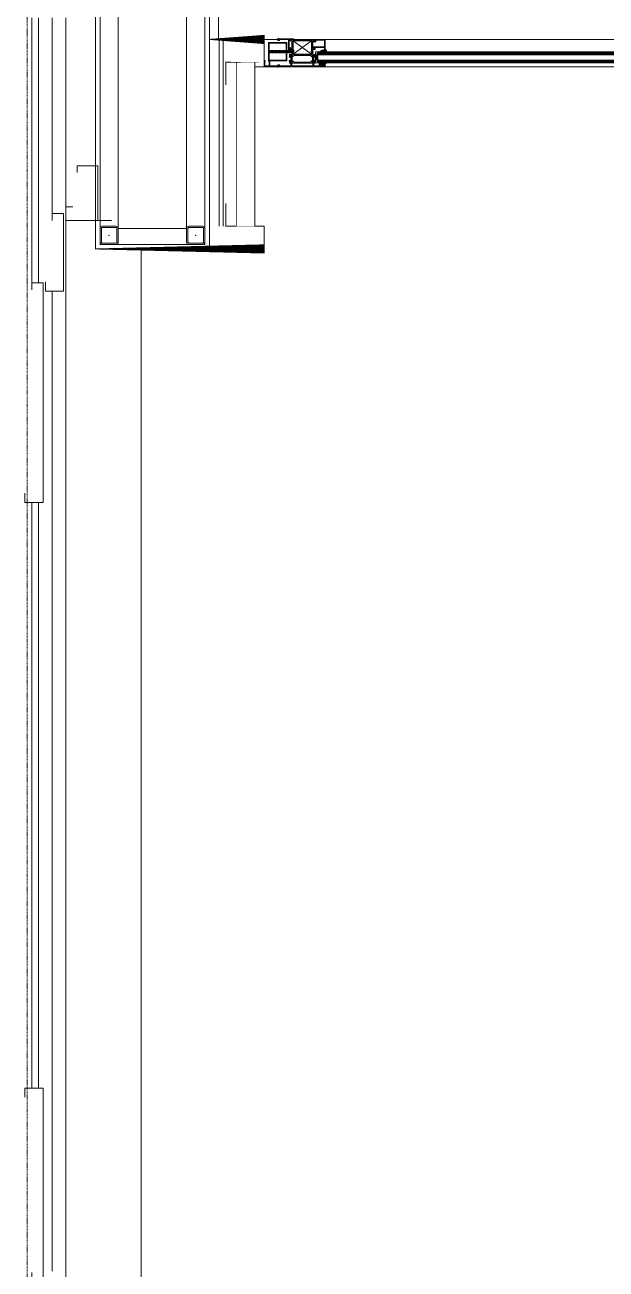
# Model space of a CAD drawing. Extents: x -1439 to 23780, y -1362 to 4476.
# Drawn here: x 19757 to 19884.6, y 2101 to 2374.2 of the extents above; entities that cross this region are included whole.
import ezdxf
from ezdxf.xclip import XClip

# ---------------------------------------------------------------- set-up
doc = ezdxf.new("R2010")
doc.units = 0
doc.header["$MEASUREMENT"] = 0
doc.header["$XCLIPFRAME"] = 0
doc.linetypes.add('Audi$0$DASHDOT2', pattern=[0.5, 0.25, -0.125, 0, -0.125])
doc.linetypes.add('Audi$0$HIDDEN', pattern=[0.375, 0.25, -0.125])
doc.layers.get('0').update_dxf_attribs({"color": 9, "lineweight": 9})
for name, color, linetype, lineweight in [('Audi$0$05V', 8, 'Continuous', 9), ('Audi$0$06C', 8, 'Continuous', 9), ('Audi$0$06D', 8, 'Continuous', 9), ('Audi$0$09', 8, 'Continuous', 9), ('Audi$0$10', 8, 'Continuous', 9), ('Audi$0$11', 8, 'Continuous', 9), ('Audi$0$14', 8, 'Continuous', 9), ('Audi$0$15', 8, 'Continuous', 9), ('Audi$0$24', 8, 'Audi$0$DASHDOT2', 9), ('Audi$0$33', 8, 'Audi$0$BATTING', 9), ('Audi$0$35', 8, 'Continuous', 9)]:
    doc.layers.add(name, color=color, linetype=linetype, lineweight=lineweight)
doc.linetypes.add('Audi$0$BATTING', pattern='A,0.0001,-0.1,[134,ltypeshp.shx,S=0.1,R=0,X=-0.1,Y=0],-0.2,[134,ltypeshp.shx,S=0.1,R=180,X=0.1,Y=0],-0.1', length=0.4001000000000002)
pattern_1 = [(45, (20117.56650199287, 3204.572020816018), (-0.0176776695296637, 0.0530330085889911), [0, -0.05])]

# ---------------------------------------------------------------- blocks, each defined once
blk = doc.blocks.new('Audi$0$p-arac asansoru')
for p, q in [((250.4999999636793, -163.9999999556448), (121.89999996411, -163.9999999556448)), ((250.4999999636793, -165.4999999556448), (121.89999996411, -165.4999999556448)), ((356.8999999637895, -163.9999999556448), (298.6999999642439, -163.9999999556448)), ((356.8999999637895, -165.4999999556448), (298.6999999642439, -165.4999999556448)), ((296.8999999641974, -168.4999999556157), (81.69999996433124, -168.4999999556157)), ((356.8999999637895, -168.4999999556157), (313.8999999640228, -168.4999999556157)), ((356.8999999637895, -171.4999999556157), (15.39999996402298, -171.4999999555866)), ((312.3999999640227, -178.4999999555575), (312.3999999640227, -181.4999999555575))]:
    blk.add_line(p, q)
for points in [[(119.89999996411, -162.4999999556448), (121.89999996411, -162.4999999556448), (121.89999996411, -166.4999999556448), (79.8999999643429, -166.4999999556448), (79.8999999643429, -163.9999999556448), (81.39999996428469, -163.9999999556448)], [(252.4999999636794, -162.4999999556448), (250.4999999636793, -162.4999999556448), (250.4999999636793, -166.4999999556448), (298.6999999642439, -166.4999999556448), (298.6999999642439, -163.9999999556448), (297.1999999642439, -163.9999999556448)], [(298.8999999642556, -166.9999999556157), (296.8999999641974, -166.9999999556157), (296.8999999641974, -170.9999999556157), (313.8999999640228, -170.9999999556157), (313.8999999640228, -168.4999999556157), (312.3999999640227, -168.4999999556157)], [(315.3999999640228, -172.9999999555866), (315.3999999640228, -171.4999999556157), (312.3999999640227, -171.4999999556157), (312.3999999640227, -178.4999999555575), (324.3999999639645, -178.4999999555575), (324.3999999639645, -173.9999999555866), (322.8999999639646, -173.9999999555866)]]:
    blk.add_lwpolyline(points)
blk = doc.blocks.new('Audi$0$P-AKS_AUDI')
at = {"layer": 'Audi$0$24'}
blk.add_lwpolyline([(-2800, -2589.999999999998), (-2800, 1250.000000000003)], dxfattribs=at)
blk = doc.blocks.new('Audi$0$Prf-40x40')
for points in [[(1.5, -1.999999999998179), (-1.5, -2.000000000001818, -0.4142135623730951), (-2, -1.500000000001818), (-2, 1.499999999998179, -0.4142135623730951), (-1.5, 1.999999999998179), (1.5, 2.000000000001818, -0.4142135623730951), (2, 1.500000000001818), (2, -1.499999999998179, -0.4142135623730951)], [(1.5, -1.699999999998908), (-1.5, -1.700000000002544, -0.4142135623738941), (-1.699999999997089, -1.500000000001818), (-1.699999999997089, 1.499999999998179, -0.4142135623738941), (-1.5, 1.699999999998908), (1.5, 1.700000000002544, -0.4142135623738941), (1.699999999997089, 1.500000000001818), (1.699999999997089, -1.499999999998179, -0.4142135623738941)]]:
    blk.add_lwpolyline(points, format="xyb", close=True)
at = {"color": 252}
blk.add_point((0, 0), dxfattribs=at)
blk = doc.blocks.new('Audi$0$p-civi')
at = {"linetype": 'Audi$0$HIDDEN'}
for p, q in [((0.0599999999976717, 0.5999999999912689), (7.276000000000001e-12, 0.5200000000040746)), ((13.11437952408596, 0.5200000000040746), (7.276000000000001e-12, 0.5200000000040746)), ((7.276000000000001e-12, 0.5200000000040746), (7.276000000000001e-12, -0.5200000000040746)), ((0.0599999999976717, 0.5999999999912689), (12.97437952407199, 0.5999999999912689)), ((0.0599999999976717, 0.5999999999912689), (0.0599999999976717, -0.5999999999912689)), ((12.97437952407199, 0.5999999999912689), (13.11437952408596, 0.5200000000040746)), ((13.11437952408596, -0.5200000000040746), (7.276000000000001e-12, -0.5200000000040746)), ((0.0599999999976717, -0.5999999999912689), (7.276000000000001e-12, -0.5200000000040746)), ((12.97437952407199, -0.5999999999912689), (0.0599999999976717, -0.5999999999912689)), ((12.97437952407199, -0.5999999999912689), (13.11437952408596, -0.5200000000040746))]:
    blk.add_line(p, q, dxfattribs=at)
for p, q in [((0.0599999999976717, -0.3762692987656919), (0.1904913235484855, 0.5999999999912689)), ((0.2318741052877158, -0.5999999999912689), (0.3922700006514788, 0.5999999999912689)), ((0.4336527824125369, -0.5999999999912689), (0.5940486777180923, 0.5999999999912689)), ((0.6354314595300821, -0.5999999999912689), (0.7958273548429134, 0.5999999999912689)), ((0.8372101366476272, -0.5999999999912689), (0.9976060319459064, 0.5999999999912689)), ((1.038988813772447, -0.5999999999912689), (1.199384709070727, 0.5999999999912689)), ((1.240767490824508, -0.5999999999912689), (1.401163386188271, 0.5999999999912689)), ((1.442546167942053, -0.5999999999912689), (1.602942063240334, 0.5999999999912689)), ((1.644324845066876, -0.5999999999912689), (1.804720740365155, 0.5999999999912689)), ((1.846103522169869, -0.5999999999912689), (2.0064994174827, 0.5999999999912689)), ((2.04788219929469, -0.5999999999912689), (2.208278094600244, 0.5999999999912689)), ((2.249660876361304, -0.5999999999912689), (2.410056771725066, 0.5999999999912689)), ((2.451439553464295, -0.5999999999912689), (2.611835448777128, 0.5999999999912689)), ((2.653218230589118, -0.5999999999912689), (2.813614125894674, 0.5999999999912689)), ((2.882686437282245, -0.5999999999912689), (3.043082332646008, 0.5999999999912689)), ((3.084465114407067, -0.5999999999912689), (3.244861009712622, 0.5999999999912689)), ((3.28624379152461, -0.5999999999912689), (3.446639686837443, 0.5999999999912689)), ((3.488022468642156, -0.5999999999912689), (3.648418363940436, 0.5999999999912689)), ((3.689801145701493, -0.5999999999912689), (3.850197041065257, 0.5999999999912689)), ((3.891579822819037, -0.5999999999912689), (4.05197571813187, 0.5999999999912689)), ((4.093358499936583, -0.5999999999912689), (4.253754395234863, 0.5999999999912689)), ((4.295137177061404, -0.5999999999912689), (4.455533072359684, 0.5999999999912689)), ((4.496915854113465, -0.5999999999912689), (4.65731174947723, 0.5999999999912689)), ((4.698694531231012, -0.5999999999912689), (4.859090426594776, 0.5999999999912689)), ((4.928162737982347, -0.5999999999912689), (5.088558633295176, 0.5999999999912689)), ((5.129941415048961, -0.5999999999912689), (5.290337310412723, 0.5999999999912689)), ((5.304030562583648, -0.5999999999912689), (5.464426457889202, 0.5999999999912689)), ((5.505809239650262, -0.5999999999912689), (5.666205135014023, 0.5999999999912689)), ((5.707587916753253, -0.5999999999912689), (5.867983812117018, 0.5999999999912689)), ((5.909366593878075, -0.5999999999912689), (6.069762489183631, 0.5999999999912689)), ((6.111145270995622, -0.5999999999912689), (6.271541166308451, 0.5999999999912689)), ((6.312923948113166, -0.5999999999912689), (6.473319843411446, 0.5999999999912689)), ((6.514702625172503, -0.5999999999912689), (6.675098520536267, 0.5999999999912689)), ((6.716481302290047, -0.5999999999912689), (6.876877197653811, 0.5999999999912689)), ((6.918259979407594, -0.5999999999912689), (7.078655874705873, 0.5999999999912689)), ((7.120038656532415, -0.5999999999912689), (7.280434551830691, 0.5999999999912689)), ((7.321817333635408, -0.5999999999912689), (7.482213228948238, 0.5999999999912689)), ((7.52359601070202, -0.5999999999912689), (7.683991906065785, 0.5999999999912689)), ((7.760873980478207, -0.5999999999912689), (7.921269875841972, 0.5999999999912689)), ((7.962652657595752, -0.5999999999912689), (8.123048552908585, 0.5999999999912689)), ((8.1644313347133, -0.5999999999912689), (8.324827230011577, 0.5999999999912689)), ((8.385479247379406, -0.5999999999912689), (8.54587514274317, 0.5999999999912689)), ((8.587257924496953, -0.5999999999912689), (8.747653819795232, 0.5999999999912689)), ((8.789036601621774, -0.5999999999912689), (8.949432496920053, 0.5999999999912689)), ((8.990815278724769, -0.5999999999912689), (9.151211174037597, 0.5999999999912689)), ((9.19259395579138, -0.5999999999912689), (9.352989851155144, 0.5999999999912689)), ((9.394372632916198, -0.5999999999912689), (9.554768528279963, 0.5999999999912689)), ((9.590076202417542, -0.5999999999912689), (9.750472097781312, 0.5999999999912689)), ((9.791854879542367, -0.5999999999912689), (9.952250774840648, 0.5999999999912689)), ((9.993633556645364, -0.5999999999912689), (10.15402945195819, 0.5999999999912689)), ((10.19541223377018, -0.5999999999912689), (10.35580812907574, 0.5999999999912689)), ((10.39719091083679, -0.5999999999912689), (10.55758680620056, 0.5999999999912689)), ((10.59896958793979, -0.5999999999912689), (10.75936548330355, 0.5999999999912689)), ((10.80074826506461, -0.5999999999912689), (10.96114416037017, 0.5999999999912689)), ((11.00252694218216, -0.5999999999912689), (11.16292283749499, 0.5999999999912689)), ((11.2043056192997, -0.5999999999912689), (11.36470151459798, 0.5999999999912689)), ((11.40153288900183, -0.5999999999912689), (11.56192878436559, 0.5999999999912689)), ((11.63100109576771, -0.5999999999912689), (11.79139699106599, 0.5999999999912689)), ((11.83277977281977, -0.5999999999912689), (11.99317566818354, 0.5999999999912689)), ((12.00686892034719, -0.5999999999912689), (12.16726481566002, 0.5999999999912689)), ((12.20864759747201, -0.5999999999912689), (12.36904349277756, 0.5999999999912689)), ((12.41042627453862, -0.5999999999912689), (12.57082216990238, 0.5999999999912689)), ((12.61220495164161, -0.5999999999912689), (12.77260084700538, 0.5999999999912689)), ((12.81398362876643, -0.5999999999912689), (12.97437952407199, 0.5999999999912689)), ((12.97437952407199, 0.5999999999912689), (13.11437952408596, 0.5200000000040746)), ((13.11437952408596, 0.5200000000040746), (12.97437952407199, 0.5999999999912689)), ((13.11437952408596, 0.5200000000040746), (13.21260170418099, 0.5200000000040746)), ((13.62497712602635, 0.8925241366232513), (13.21260170418099, 0.5200000000040746)), ((13.21260170418099, -0.5200000000040746), (13.21260170418099, 0.5200000000040746)), ((13.62497712602635, 0.8841003991983598), (13.62497712602635, 0.883379530147067)), ((13.62497712602635, 0.8839346127788303), (13.62497712602635, -0.8925241366232513)), ((13.69878852496185, 0.6427592937106965), (13.69878852496185, -0.7853223474376138)), ((13.11437952408596, -0.5200000000040746), (13.21260170418099, -0.5200000000040746)), ((13.62497712602635, -0.8925241366232513), (13.21260170418099, -0.5200000000040746)), ((13.62497712602635, -0.8925241366232513), (13.68415559206187, -0.8925241366232513))]:
    blk.add_line(p, q)
blk = doc.blocks.new('*X414')
for p, q in [((0.9704593938271856, 6.273760252726292), (1.296699141100892, 6.599999999999998)), ((3.799999999999998, 3.271067811865473), (1.189177500801501, 5.881890311063973)), ((1.60368934712857, 5.139223253061309), (2.318622612473233, 5.854156518405973)), ((2.236919300429955, 4.004686253396327), (3.257748806236618, 5.025515759202988)), ((2.870149253731343, 2.870149253731343), (4.900000000000003, 4.900000000000002)), ((3.667766952966371, 1.900000000000002), (3.799999999999998, 2.03223304703363)), ((5.338834764831841, 3.5), (3.938834764831842, 4.900000000000002)), ((4.818446353109123, 5.788155364689088), (4.053300858899103, 6.553300858899106)), ((4.174174785275225, 5.941941738241592), (4.80107419396837, 6.568841146934737)), ((5.267766952966367, 3.5), (6.667766952966371, 4.900000000000002)), ((5.700000000000001, 5.700000000000001), (6.493617021276597, 6.493617021276597)), ((8.430742464672464, 2.175859253125746), (5.70660171779821, 4.900000000000002)), ((6.782631856405088, 5.59173681435949), (5.852246283358281, 6.522122387406298)), ((7.829471173262028, 1.009363591569814), (6.538834764831841, 2.299999999999998)), ((6.666553366565374, 1.363252507666266), (10.40165042944955, 5.098349570550447)), ((6.800000000000002, 3.264466094067261), (8.435533905932742, 4.900000000000002)), ((7.163737822087161, 0.0926700102216885), (7.783407213987425, 0.7123394021219492)), ((7.307060866333063, 5.539293913366696), (8.186159848584822, 6.418392895618452)), ((9.50173963474357, 2.872629036021011), (7.474368670764577, 4.900000000000002)), ((8.826406871192846, 5.315728752538102), (7.702234955067272, 6.439900668663678)), ((8.841320343559644, 5.305786437626903), (9.581320343559645, 6.045786437626905)), ((11.3847180430371, 2.757417580693849), (9.057864376269057, 5.084271247461898)), ((10.06179852891255, 2.990730717047076), (11.97106781186548, 4.900000000000002)), ((14.09087956869616, 1.819023008001159), (11.00990257669731, 4.900000000000002)), ((11.79857182727118, 5.87909770239251), (11.11844635310912, 6.559223176554563)), ((11.28264068711929, 5.979339828220179), (11.88655560035389, 6.583254741454781)), ((11.52446011692472, 2.685625352092878), (13.73883476483184, 4.900000000000002)), ((12.43467512908769, 1.828073411289474), (13.8, 3.193398282201787)), ((13.5551926132518, 0.5869430104791454), (12.58327964965935, 1.5588559740716)), ((14.17766952966369, 3.5), (12.77766952966368, 4.900000000000002)), ((12.82775564268674, 0.4533869719221594), (14.01202409941186, 1.637655428647278)), ((12.84048992502114, 5.769422113155669), (13.61223286396392, 6.541165052098441)), ((13.77431136293947, 5.671125119690582), (12.88657239469581, 6.558864087934247)), ((14.10660171779821, 3.5), (16.50282401093571, 5.896222293137495)), ((14.43989812056214, 5.601063355730297), (15.33834458240563, 6.499509817573784)), ((15.84350673460032, 3.601929748029732), (14.54543648263005, 4.900000000000002)), ((16.71394954972964, 4.499253885866788), (14.69853352148633, 6.514669914110089)), ((16.11526395678292, 3.740895286018341), (16.55910471398167, 4.184736043217091))]:
    blk.add_line(p, q)
blk = doc.blocks.new('*X413')
for p, q in [((0.6000000000000008, 14.74213562373095), (1.057864376269052, 15.2)), ((4.509902576697313, 11.4), (0.7549512883486603, 15.15495128834866)), ((1.327106781186547, 0.4406601717798216), (0.9114595351060168, 0.8563074178603519)), ((0.9590909090909095, 0.9590909090909095), (3.099999999999991, 3.099999999999991)), ((0.9619417888266476, 13.33631045959123), (2.14321790242024, 14.51758657318482)), ((3.299999999999995, 10.84213562373095), (0.9979687022159378, 13.14416692151501)), ((1.069542366343369, 8.140610178208842), (1.571699141100899, 8.642766952966376)), ((1.298532951600398, 11.90513466939861), (3.153370446972448, 13.75997216477066)), ((2.034213562373094, 1.501320343559641), (1.471252403545368, 2.064281502387369)), ((4.506407832308856, 7.867960838455727), (1.5542718882059, 10.82009678255868)), ((1.607645654396018, 10.44648041922786), (4.16352299152466, 13.0023577563565)), ((1.858297259713005, 8.929365071578482), (3.299999999999995, 10.37106781186547)), ((4.501320343559642, 6.105281374238569), (1.898532951600403, 8.708068766197808)), ((1.898762177912838, 7.202063036811945), (3.582646961574107, 8.885947820473213)), ((2.741320343559641, 2.561980515339465), (2.031045271984718, 3.272255586914386)), ((2.485798732107331, 4.2535656850737), (4.555922317655451, 6.323689270621822)), ((4.046278254943945, 4.792556509887898), (2.487055078389392, 6.351779686442452)), ((2.552893218813454, 6.088427124746192), (4.432233047033633, 7.967766952966371)), ((3.448427124746186, 3.622640687119284), (2.59083814042407, 4.480229671441403)), ((4.328932188134529, 11.40000000000001), (5.173675536076872, 12.24474334794235))]:
    blk.add_line(p, q)
blk = doc.blocks.new('Audi$0$p-ısı yalıtımlı doğrama')
at = {"layer": 'Audi$0$10'}
h = blk.add_hatch(dxfattribs=at)
h.set_pattern_fill('ANSI37', color=256, scale=0.6400000000000003, angle=189, style=0)
h.set_pattern_definition([(54.00000000000005, (727.9284264426151, -232.1553773850683), (-0.0647213595499958, 0.0470228201833979), []), (144, (727.9284264426151, -232.1553773850683), (-0.0470228201833979, -0.0647213595499958), [])])
edge = h.paths.add_edge_path()
edge.add_line((3.832797554856369, 3.130167795876332), (3.83279755485546, 3.677429775163092))
edge.add_arc((4.075799676491441, 3.716022791122667), 0.2460476620494548, 189.0242097619412, 309.6487339509398)
edge.add_line((4.232797555348951, 3.526573277973511), (4.232797555348951, 3.13016779587997))
edge.add_line((4.232797555348951, 3.130167795876332), (3.832797554856369, 3.130167795876332))
h = blk.add_hatch(dxfattribs=at)
h.set_pattern_fill('ANSI31', color=256, scale=0.75, style=0)
h.set_pattern_definition([(45, (20502.96908404517, 3213.666186852488), (-0.0662912607362388, 0.0662912607362389), [])])
h.paths.add_polyline_path([(14.21188160105885, 3.526573277937131), (14.21188160105885, 3.136573277952265), (14.20096564675259, 3.136573277952265), (14.19096564674328, 3.126573277942951), (14.19096564674328, 2.976573277941497), (13.97188155623735, 2.976573277941497, -0.414213562373095), (13.91188160105594, 3.036573233126546), (13.91188160105594, 3.096573277944116), (14.06188160105739, 3.096573277944116), (14.06188160105739, 3.346573277944116), (13.06188160105739, 3.346573277944116), (13.06188160105739, 3.096573277944116), (13.21188160105885, 3.096573277944116), (13.21188160105885, 3.036573233126546, -0.4142135623730955), (13.15188164587744, 2.976573277941497), (12.91188160105594, 2.976573277941497), (12.91188160105594, 3.326573277940041), (11.71352160106471, 3.326573277940041), (11.71352160106471, 2.726573277941497), (12.01188160105812, 2.726573277941497), (12.01188160105812, 2.378534802162903), (11.98188160103018, 2.326573277940041), (12.09602373671441, 2.212431142303103, -0.1989123674326707), (12.10188160109465, 2.198289006671984), (12.10188160109465, 2.146573277947026, -0.4142135623730962), (12.08188160108693, 2.126573277942951), (11.9501658723093, 2.126573277942951, -0.1989123673592541), (11.93602373668909, 2.132431142315907), (11.86188160105666, 2.206573277930147), (11.82016587234102, 2.206573277930147, -0.1989123672768449), (11.80602373672082, 2.212431142303103), (11.76188160105811, 2.256573277933056), (11.76188160105811, 2.276573277937131), (11.86188160105666, 2.376573277942951), (11.86188160105666, 2.476573277941497), (11.86688160103949, 2.476573277941497, 1), (11.86688160103949, 2.526573277937131), (11.27688160104662, 2.526573277937131), (11.42188160106525, 2.275425910833291), (11.42188160106525, 2.256573277933056), (11.39878759028215, 2.216573277917631, -0.267949192381004), (11.38146708222848, 2.206573277930147), (11.33016587229576, 2.206573277930147), (11.31602373667192, 2.212431142317654), (11.00188160104881, 2.526573277937131), (9.236090584883641, 2.526573277937131), (7.401881601046625, 2.526573277937131), (7.087739465470804, 2.212431142317654), (7.073597329846962, 2.206573277930147), (7.022296119892415, 2.206573277930147, -0.2679491923810083), (7.004975611802366, 2.216573277939459), (6.9857289750762, 2.249909430611296), (6.9857289750762, 2.282089758155051), (7.126881601048808, 2.526573277937131), (6.536881601055938, 2.526573277937131, 1), (6.536881601055938, 2.476573277941497), (6.54188160108606, 2.476573277941497), (6.54188160108606, 2.376573277935675), (6.641881601037313, 2.276573277937131), (6.641881601037313, 2.256573277933056), (6.597739465429183, 2.212431142310378, -0.1989123674139245), (6.583597329801705, 2.206573277930147), (6.54188160108606, 2.206573277930147), (6.467739465406339, 2.132431142308631, -0.1989123672776463), (6.453597329786133, 2.126573277935675), (6.321881601030327, 2.126573277935675, -0.4142135623730823), (6.301881601048079, 2.146573277925198), (6.301881601048079, 2.198289006722915, -0.198912367432681), (6.307739465424673, 2.212431142346758), (6.421881601065249, 2.326573277940041), (6.391881601037313, 2.378534802162903), (6.391881601037313, 2.726573277941497), (6.710241601049348, 2.726573277941497), (6.710241601049348, 3.326573277940041), (6.422797555329452, 3.326573277961869), (6.422797555329452, 3.526573277937131), (8.841881601038038, 3.526573277937131), (9.236090584883641, 3.526573277937131)], flags=17)
h.paths.add_polyline_path([(14.21188160105885, 3.526573277937131), (14.21188160105885, 2.976573277941497), (13.97188155623735, 2.976573277941497, -0.414213562373095), (13.91188160105594, 3.036573233126546), (13.91188160105594, 3.096573277944116), (14.06188160105739, 3.096573277944116), (14.06188160105739, 3.346573277944116), (13.06188160105739, 3.346573277944116), (13.06188160105739, 3.096573277944116), (13.21188160105885, 3.096573277944116), (13.21188160105885, 3.036573233126546, -0.4142135623730955), (13.15188164587744, 2.976573277941497), (12.91188160105594, 2.976573277941497), (12.91188160105594, 3.326573277940041), (11.71352160106471, 3.326573277940041), (11.71352160106471, 2.726573277941497), (12.01188160105812, 2.726573277941497), (12.01188160105812, 2.378534802162903), (11.98188160103018, 2.326573277940041), (12.09602373671441, 2.212431142303103, -0.1989123674326707), (12.10188160109465, 2.198289006671984), (12.10188160109465, 2.146573277947026, -0.4142135623730962), (12.08188160108693, 2.126573277942951), (11.9501658723093, 2.126573277942951, -0.1989123673592541), (11.93602373668909, 2.132431142315907), (11.86188160105666, 2.206573277930147), (11.82016587234102, 2.206573277930147, -0.1989123672768449), (11.80602373672082, 2.212431142303103), (11.76188160105811, 2.256573277933056), (11.76188160105811, 2.276573277937131), (11.86188160105666, 2.376573277942951), (11.86188160105666, 2.476573277941497), (11.86688160103949, 2.476573277941497, 1), (11.86688160103949, 2.526573277937131), (11.27688160104662, 2.526573277937131), (11.42188160106525, 2.275425910833291), (11.42188160106525, 2.256573277933056), (11.39878759028215, 2.216573277917631, -0.267949192381004), (11.38146708222848, 2.206573277930147), (11.33016587229576, 2.206573277930147), (11.31602373667192, 2.212431142317654), (11.00188160104881, 2.526573277937131), (9.236090584883641, 2.526573277937131), (7.401881601046625, 2.526573277937131), (7.087739465470804, 2.212431142317654), (7.073597329846962, 2.206573277930147), (7.022296119892415, 2.206573277930147, -0.2679491923810083), (7.004975611802366, 2.216573277939459), (6.981881601030182, 2.256573277933056), (6.981881601030182, 2.275425910833291), (7.126881601048808, 2.526573277937131), (6.536881601055938, 2.526573277937131, 1), (6.536881601055938, 2.476573277941497), (6.54188160108606, 2.476573277941497), (6.54188160108606, 2.376573277935675), (6.641881601037313, 2.276573277937131), (6.641881601037313, 2.256573277933056), (6.597739465429183, 2.212431142310378, -0.1989123674139245), (6.583597329801705, 2.206573277930147), (6.54188160108606, 2.206573277930147), (6.467739465406339, 2.132431142308631, -0.1989123672776463), (6.453597329786133, 2.126573277935675), (6.321881601030327, 2.126573277935675, -0.4142135623730823), (6.301881601048079, 2.146573277925198), (6.301881601048079, 2.198289006722915, -0.198912367432681), (6.307739465424673, 2.212431142346758), (6.421881601065249, 2.326573277940041), (6.391881601037313, 2.378534802162903), (6.391881601037313, 2.726573277941497), (6.710241601049348, 2.726573277941497), (6.710241601049348, 3.326573277940041), (6.422797555329452, 3.326573277961869), (6.422797555329452, 3.526573277937131), (8.841881601038038, 3.526573277937131), (9.236090584883641, 3.526573277937131)], flags=17)
h = blk.add_hatch(dxfattribs=at)
h.set_pattern_fill('DOTS', color=256, scale=0.8, angle=45, style=0)
h.set_pattern_definition(pattern_1)
h.paths.add_polyline_path([(6.685728975087839, 2.35657327795343), (6.585728975082018, 2.526573277937131), (7.085728975082018, 2.526573277937131), (6.9857289750762, 2.355273277949891), (6.9857289750762, 1.77657327793713), (6.9857289750762, 1.197873277953475), (7.085728975082018, 1.02657327793713), (6.585728975082018, 1.02657327793713), (6.685728975087839, 1.196573277949936), (6.685728975087839, 1.77657327793713)])
h = blk.add_hatch(dxfattribs=at)
h.set_pattern_fill('DOTS', color=256, scale=0.8, angle=45, style=0)
h.set_pattern_definition(pattern_1)
h.paths.add_polyline_path([(11.4519572966492, 1.773686658751102), (11.4519572966492, 2.353686658738296), (11.35195729664338, 2.523686658751103), (11.85195729664338, 2.523686658751103), (11.75195729666666, 2.352386658734758), (11.75195729666666, 1.773686658751102), (11.75195729666666, 1.194986658738342), (11.85027217158858, 1.02657327793713), (11.35365530794297, 1.02657327793713), (11.4519572966492, 1.193686658734803)])
h = blk.add_hatch(dxfattribs=at)
h.set_pattern_fill('ANSI37', color=256, scale=0.6400000000000003, angle=189, style=0)
h.set_pattern_definition([(306, (727.9184283457253, 233.0885236691784), (-0.0647213595499958, -0.0470228201833979), []), (216, (727.9184283457253, 233.0885236691784), (-0.0470228201833979, 0.0647213595499958), [])])
edge = h.paths.add_edge_path()
edge.add_line((3.832797554856369, -2.265426989084517), (3.832797554856369, -2.744283486314998))
edge.add_arc((4.117394719123693, -2.900483941310085), 0.3246446180831976, 431.0539743028841, 511.23992635231536, ccw=False)
edge.add_line((4.222799458460941, -2.593426993858884), (4.222799458460941, -2.265426993822982))
edge.add_line((4.222799458460941, -2.265426993828441), (3.832797554858188, -2.265426989084517))
for p, q in [((13.03188160106583, 2.816573277945281), (13.04188160107514, 2.836573277934803)), ((13.03188160106583, 2.796573277955758), (13.03188160106583, 2.816573277945281)), ((13.05188160102625, 2.776573277937131), (13.03188160106583, 2.796573277955758)), ((13.04188160107514, 2.836573277934803), (13.06188160103556, 2.836573277934803)), ((13.43188160103091, 2.736573277958086), (13.05188160102625, 2.776573277937131)), ((13.21188160105885, 2.976573277948773), (13.06188160103556, 2.976573277948773)), ((13.06188160103556, 2.836573277934803), (13.52188160105652, 2.836573277934803)), ((13.16188160107049, 3.096573277944116), (13.2618816010472, 3.326573277954593)), ((13.21188160105885, 3.096573277944116), (13.16188160107049, 3.096573277944116)), ((13.21188160105885, 3.096573277944116), (13.21188160105885, 2.976573277948773)), ((13.2618816010472, 3.326573277954593), (13.28188160106583, 3.336573277934803)), ((13.28188160106583, 3.336573277934803), (13.29188160107515, 3.336573277934803)), ((13.29188160107515, 3.336573277934803), (13.31188160103556, 3.316573277945281)), ((13.47188160106816, 2.726573277948773), (13.43188160103091, 2.736573277958086)), ((13.52188160105652, 2.836573277934803), (13.54188160107514, 2.826573277954593)), ((13.54188160107514, 2.826573277954593), (13.55188160102625, 2.816573277945281)), ((13.55188160102625, 2.816573277945281), (13.57188160104488, 2.796573277955758)), ((13.57188160104488, 2.796573277955758), (13.58188160105419, 2.776573277937131)), ((13.58188160105419, 2.776573277937131), (13.5918816010635, 2.746573277938295)), ((13.5918816010635, 2.746573277938295), (13.61188160102392, 2.736573277958086)), ((13.61188160102392, 2.736573277958086), (13.64188160105186, 2.716573277939459)), ((13.68188160103091, 2.826573277954593), (13.69188160104022, 2.836573277934803)), ((13.69188160104022, 2.806573277935966), (13.68188160103091, 2.826573277954593)), ((13.69188160104022, 2.836573277934803), (14.25188160103789, 2.836573277934803)), ((13.72188160106816, 2.786573277946443), (13.69188160104022, 2.806573277935966)), ((14.12188160103324, 2.746573277938295), (13.72188160106816, 2.786573277946443)), ((13.83188160105419, 3.326573277954593), (13.81188160103556, 3.316573277945281)), ((13.85188160107282, 3.336573277934803), (13.83188160105419, 3.326573277954593)), ((13.87188160103324, 3.326573277954593), (13.85188160107282, 3.336573277934803)), ((13.94096564674328, 3.096573277944116), (13.87188160103324, 3.326573277954593)), ((13.89096564678402, 3.096573277944116), (13.94096564674328, 3.096573277944116)), ((13.89096564678402, 3.096573277944116), (13.89096564678402, 2.976573277948773)), ((13.89096564678402, 2.976573277948773), (14.19096564674328, 2.976573277948773)), ((14.16188160107049, 2.736573277958086), (14.12188160103324, 2.746573277938295)), ((14.19188160104022, 2.726573277948773), (14.16188160107049, 2.736573277958086)), ((14.19096564674328, 3.126573277942951), (14.20096564675259, 3.136573277952265)), ((14.19096564674328, 2.976573277948773), (14.19096564674328, 3.126573277942951)), ((14.20096564675259, 3.136573277952265), (14.22096564677122, 3.136573277952265)), ((14.22096564677122, 3.136573277952265), (14.24096564676074, 3.116573277933638)), ((14.24096564676074, 3.116573277933638), (14.50188160103789, 2.686573277940623)), ((14.25188160103789, 2.836573277934803), (14.42188160102159, 2.686573277940623)), ((6.585728975082018, 2.526573277937131), (6.685728975087839, 2.35657327795343)), ((7.085728975082018, 2.526573277937131), (6.585728975082018, 2.526573277937131)), ((6.585728975082018, 1.02657327793713), (6.685728975087839, 1.196573277949936)), ((7.085728975082018, 1.02657327793713), (6.585728975082018, 1.02657327793713)), ((6.685728975087839, 1.77657327793713), (6.685728975087839, 2.35657327795343)), ((6.685728975087839, 1.77657327793713), (6.685728975087839, 1.196573277949936)), ((7.085728975082018, 2.526573277937131), (6.9857289750762, 2.355273277949891)), ((6.9857289750762, 2.355273277949891), (6.9857289750762, 1.77657327793713)), ((6.9857289750762, 1.197873277953475), (6.9857289750762, 1.77657327793713)), ((7.085728975082018, 1.02657327793713), (6.9857289750762, 1.197873277953475)), ((11.22279755534691, 0.7265732779428618), (7.222797555346914, 0.7265732779428618)), ((11.22279755534691, -2.152975468497515), (7.222797555346914, 0.7265732779428618)), ((7.222797555346914, -2.152975468497515), (11.22279755534691, 0.7265732779428618)), ((7.222797555346914, 0.7265732779428618), (7.222797555346914, -2.152975468497515)), ((11.72126839488192, 0.2170245315037391), (11.03181551930174, 0.2170245315037391)), ((11.22279755534691, 0.7265732779428618), (11.22279755534691, -2.152975468497515)), ((11.3227975553491, -2.273426722057138), (11.3227975553491, 0.5197674977389397)), ((11.52279755534982, 0.4670245315037393), (11.3227975553491, 0.4670245315037393)), ((11.35195729664338, 2.523686658751103), (11.4519572966492, 2.353686658738296)), ((11.85195729664338, 2.523686658751103), (11.35195729664338, 2.523686658751103)), ((11.35195729664338, 1.023686658751102), (11.4519572966492, 1.193686658734803)), ((11.85195729664338, 1.023686658751102), (11.35195729664338, 1.023686658751102)), ((11.4519572966492, 1.773686658751102), (11.4519572966492, 2.353686658738296)), ((11.4519572966492, 1.773686658751102), (11.4519572966492, 1.193686658734803)), ((11.5242298349076, -0.228490051839799), (11.5242298349076, 0.6715099481489233)), ((11.85195729664338, 2.523686658751103), (11.75195729666666, 2.352386658734758)), ((11.75195729666666, 2.352386658734758), (11.75195729666666, 1.773686658751102)), ((11.75195729666666, 1.194986658738342), (11.75195729666666, 1.773686658751102)), ((11.85195729664338, 1.023686658751102), (11.75195729666666, 1.194986658738342)), ((12.15279755344454, 2.668630957254208), (12.65279755537267, 0.2686309479977353)), ((12.15279755344454, 0.2686309479977353), (12.65279755537267, 2.668630957254208)), ((12.15279755344454, 2.668630957254208), (12.15279755344454, 0.2686309479977353)), ((12.65279755537267, 2.668630957254208), (12.15279755344454, 2.668630957254208)), ((12.65279755537267, 0.2686309479977353), (12.15279755344454, 0.2686309479977353)), ((12.65279755537267, 2.668630957254208), (12.65279755537267, 0.2686309479977353)), ((7.222797555346914, -2.152975468497515), (11.22279755534691, -2.152975468497515)), ((11.52279755534982, -0.0329754684962609), (11.3227975553491, -0.0329754684962609))]:
    blk.add_line(p, q, dxfattribs=at)
for points in [[(1.072797554854332, 2.200042299620689), (0.8327975548563697, 2.200042299620689), (0.8327975548563697, 3.526573277937131), (6.220937954916736, 3.526573277944407), (8.862797555349971, 3.526573277951683), (9.257006539181019, 3.526573277951683), (14.23279755534895, 3.526573277951683), (14.23279755534895, 2.976573277948773), (13.99279755534735, 2.976573277948773, -0.4142140000000908), (13.93279755534604, 3.036573277946443), (13.93279755534604, 3.096573277951391), (14.08279755534749, 3.096573277951391), (14.08279755534749, 3.346573277951391), (13.0827975553475, 3.346573277951391), (13.0827975553475, 3.096573277951391), (13.23279755534895, 3.096573277951391), (13.23279755534895, 3.036573277946443, -0.4142139999999796), (13.17279755534764, 2.976573277948773), (12.93279755534604, 2.976573277948773), (12.93279755534604, 3.326573277954593), (11.73443755534754, 3.326573277954593), (11.73443755534754, 2.726573277948773), (12.03279755534822, 2.726573277948773), (12.03279755534822, 2.378534802177455), (12.00279755534939, 2.326573277954594), (12.11693969097177, 2.21243114232493, -0.1989123673796938), (12.12279755534837, 2.198289006701088), (12.12279755534837, 2.146573277947026, -0.4142135623729288), (12.10279755534793, 2.126573277950228), (11.97108182659576, 2.126573277950228, -0.1989123673796147), (11.95693969097192, 2.132431142323183), (11.88279755534677, 2.206573277944698), (11.84108182659474, 2.206573277944698, -0.1989123673796147), (11.82693969097454, 2.21243114232493), (11.78279755534822, 2.256573277947608), (11.78279755534822, 2.276573277951682), (11.88279755534677, 2.376573277950228), (11.88279755534677, 2.476573277948773), (11.88779755534778, 2.476573277948773, 1), (11.88779755534778, 2.526573277951682), (11.29779755534764, 2.526573277944407), (11.44279755534808, 2.275425910847843), (11.44279755534808, 2.256573277947608), (11.41970354458317, 2.216573277946735, -0.26794919243118), (11.40238303650403, 2.206573277944698), (11.35108182659314, 2.206573277944698), (11.3369396909693, 2.21243114232493), (11.02279755534619, 2.526573277951682), (9.257006539181019, 2.526573277951682), (7.422797555347643, 2.526573277944407), (7.108655419724528, 2.21243114232493), (7.094513284100685, 2.206573277944698), (7.043212074189796, 2.206573277944698, -0.26794919243118), (7.025891566114295, 2.216573277946735), (7.002797555349388, 2.256573277947608), (7.002797555349388, 2.275425910847843), (7.147797555346187, 2.526573277944407), (6.557797555346041, 2.526573277944407, 1), (6.557797555346041, 2.476573277948773), (6.562797555350696, 2.476573277948773), (6.562797555350696, 2.376573277950228), (6.662797555349242, 2.276573277944407), (6.662797555349242, 2.256573277947608), (6.618655419722928, 2.21243114232493, -0.198912367379658), (6.604513284099085, 2.206573277944698), (6.562797555350696, 2.206573277944698), (6.488655419725545, 2.132431142323183, -0.198912367379658), (6.474513284101702, 2.126573277950228), (6.342797555349534, 2.126573277950228, -0.4142135623730951), (6.322797555345456, 2.146573277947026), (6.322797555345456, 2.198289006701088, -0.1989123673797656), (6.328655419725691, 2.21243114232493), (6.442797555348079, 2.326573277947318), (6.412797555349242, 2.378534802170179), (6.412797555349242, 2.726573277948773), (6.731157555346726, 2.726573277948773), (6.731157555346726, 3.326573277947319), (6.220937954916736, 3.326573277947319), (2.132797554855641, 3.326573277940041), (2.132797554855641, 2.200042299620689), (1.89279755485404, 2.200042299620689, -0.4142140000000352), (1.832797554856369, 2.260042299618362), (1.832797554856369, 2.320042299616034), (1.982797554854186, 2.320042299616034), (1.982797554854186, 3.34657327793684), (0.9827975548541872, 3.34657327793684), (0.9827975548541872, 2.320042299616034), (1.132797554855641, 2.320042299616034), (1.132797554855641, 2.260042299618362)], [(1.832797554856369, 2.200042299620689), (1.832797554856369, 2.200042299620689, 4.557571570274368), (1.832797554856369, 2.200042299620689), (1.832797554856369, -1.799957700379309, 6.895317174706505), (1.832797554856369, -1.799957700379309), (1.832797554856369, -1.799957700379309), (5.832797554856369, -1.799957700379309), (5.832797554856369, 2.200042299620689), (1.832797554856369, 2.200042299620689)], [(1.982797554850549, 2.050042299626511), (5.682797554862191, 2.050042299626511), (5.682797554862191, -1.649957700385129), (1.982797554850549, -1.649957700385129), (1.982797554850549, 2.050042299626511, -4.556434831823175), (1.982797554850549, 2.050042299626511)], [(11.52279755534982, -0.7934267220580296, 0.4142140000000003), (11.5727975553491, -0.8434267220582115), (14.0727975553491, -0.8434267220582115), (14.0727975553491, -2.333426722054809), (12.22279755534691, -2.333426722054809), (12.22279755534691, -1.913426722059284), (11.60279755535157, -1.913426722059284, 0.4142140000000003), (11.55279755534866, -1.963426722053553), (11.55279755534866, -2.008982322053725), (11.75279755534939, -2.153426722055883), (11.80279755534866, -2.063426722059375), (12.0727975553491, -2.063426722059375), (12.0727975553491, -2.323426722051408), (12.02279755534982, -2.323426722051408), (12.02279755534982, -2.473426722056955), (14.22279755534691, -2.473426722056955), (14.22279755534691, -0.0234267220571383), (14.0727975553491, -0.0234267220571383), (14.0727975553491, -0.683426722054719), (11.80279755534866, -0.683426722054719), (11.80279755534866, -0.58342672205481), (11.52279755534982, -0.7584267220604488)]]:
    blk.add_lwpolyline(points, format="xyb", close=True, dxfattribs=at)
for points in [[(4.232797555348951, 3.526573277762509), (4.232797555348951, 3.130167795876332), (3.832797554856369, 3.130167795876332), (3.832797554856369, 3.677429776143981, 0.5809893393474908), (4.232797555254363, 3.526573277900751)], [(6.922797555347643, 0.5212027109605515), (6.922797555347643, 0.8265732779486825), (6.422797555347643, 0.8265732779486825), (6.422797555347643, 1.174611753717272), (6.452797555350116, 1.22657327794286), (6.338655419727727, 1.340715413572524, -0.1989123673797118), (6.332797555347497, 1.354857549196367), (6.332797555347497, 1.406573277941788, -0.4142135623730118), (6.352797555351571, 1.42657327794859), (6.484513284103742, 1.42657327794859, -0.1989123673796751), (6.498655419727581, 1.42071541356563), (6.572797555349097, 1.346573277944115), (6.614513284101122, 1.346573277944115, -0.1989123673796751), (6.628655419724964, 1.340715413572524), (6.672797555347643, 1.296573277943934), (6.672797555347643, 1.276573277943042), (6.572797555349097, 1.17657327794859), (6.572797555349097, 1.076573277948682), (6.567797555348079, 1.076573277948682, 1), (6.567797555348079, 1.026573277943042), (7.147797555349825, 1.026573277943042), (7.002797555349388, 1.277720645043699), (7.002797555349388, 1.296573277943934), (7.025891566117934, 1.336573277940715, -0.267949192431114), (7.043212074193432, 1.346573277944115), (7.094513284100685, 1.346573277944115), (7.108655419724528, 1.340715413572524), (7.422797555347643, 1.026573277943042), (11.02279755534982, 1.026573277943042), (11.33693969097294, 1.340715413572524), (11.35108182659678, 1.346573277944115), (11.40238303650767, 1.346573277944115, -0.267949192431114), (11.41970354458317, 1.336573277940715), (11.44279755534808, 1.296573277943934), (11.44279755534808, 1.277720645043699), (11.29779755534764, 1.026573277943042), (11.87779755534939, 1.026573277943042, 1), (11.87779755534939, 1.076573277948682), (11.87279755534837, 1.076573277948682), (11.87279755534837, 1.17657327794859), (11.77279755534982, 1.276573277943042), (11.77279755534982, 1.296573277943934), (11.8169396909725, 1.340715413572524, -0.1989123673796751), (11.83108182659634, 1.346573277944115), (11.87279755534837, 1.346573277944115), (11.94693969097352, 1.42071541356563, -0.1989123673796751), (11.96108182659736, 1.42657327794859), (12.09279755534953, 1.42657327794859, -0.4142135623730118), (12.11279755534997, 1.406573277941788), (12.11279755534997, 1.354857549196367, -0.1989123673797118), (12.10693969097337, 1.340715413572524), (11.99279755535099, 1.22657327794286), (12.02279755534982, 1.174611753717272), (12.02279755534982, 0.8265732779486825), (11.52279755534982, 0.8265732779486825), (11.52279755534982, -0.2734267220571382), (12.02279755534982, -0.2734267220571382), (12.02279755534982, -0.6006326220494885), (11.8227975553491, -0.6734267220513175), (11.8327975553475, -0.6734267220513175), (11.8227975553491, -0.6734267220513175), (11.8227975553491, -0.4734267220569565), (11.52279755534982, -0.4734267220569565), (11.52279755534982, -2.273426722057138), (11.8227975553491, -2.273426722057138), (11.8227975553491, -2.073426722051408), (12.02279755534982, -2.146220722052475), (12.02279755534982, -2.473426722056955), (6.422797555347643, -2.473426722056955), (6.422797555347643, -2.146220722052475), (6.62279755534837, -2.073426722051408), (6.62279755534837, -2.273426722057138), (6.922797555347643, -2.273426722057138), (6.922797555347643, -0.4734267220569565), (6.62279755534837, -0.4734267220569565), (6.62279755534837, -0.6734267220513175), (6.422797555347643, -0.6006326220494885), (6.422797555347643, -0.2734267220571382), (6.922797555347643, -0.2734267220571382), (6.922797555347643, -0.0781828146514272)], [(4.222799458460941, -2.59342699364788), (4.222799458460941, -2.265426993828441), (3.832797554856369, -2.265426989084517), (3.832797554856369, -2.74428348631045, -0.3648893601427185), (4.222799458366353, -2.5934269937934)]]:
    blk.add_lwpolyline(points, format="xyb", dxfattribs=at)
for points in [[(8.862797555349971, 2.726573277948773), (6.931157555347455, 2.726573277948773), (6.931157555347455, 3.326573277947319), (8.862797555349971, 3.326573277954593), (9.257006539181019, 3.326573277947319), (11.53443755534681, 3.326573277954593), (11.53443755534681, 2.726573277948773), (9.257006539181019, 2.726573277948773)], [(13.88188160104255, -0.1421087879716651), (13.78188160103673, -0.1621087879611878), (13.62188160103324, -0.1221087879530387), (13.46188160105885, -0.0421087879658444), (13.13188160104255, 0.1778912120353198), (13.0918816010635, 0.2178912120434688), (13.11188160102392, 0.2378912120329915), (13.13188160104255, 0.2378912120329915), (13.54188160101694, 0.0478912120306632), (13.64188160102276, 0.0378912120213499), (13.7618816010181, 0.0678912120201858), (13.81188160103556, 0.1178912120376481), (13.86188160102392, 0.1478912120364839), (13.90188160103207, 0.1978912120248424), (13.94188160104022, 0.2278912120236782), (13.99188160102858, 0.2478912120423047), (14.0118816010181, 0.2278912120236782), (13.99188160102858, 0.1978912120248424), (13.96188160105885, 0.1678912120260065), (13.95188160104953, 0.1378912120271707), (13.96188160105885, 0.1178912120376481), (14.07188160104488, 0.1378912120271707), (14.21188160105885, 0.1578912120457971), (14.35188160101461, 0.1978912120248424), (14.5118816010181, 0.2278912120236782), (14.56188160103556, 0.2478912120423047), (14.5918816010635, 0.2478912120423047), (14.61188160102392, 0.2278912120236782), (14.61188160102392, 0.1978912120248424), (14.5918816010635, 0.1578912120457971), (14.29188160101694, -0.2421087879774859), (14.23188160101927, -0.2421087879774859), (14.23188160101927, -0.0221087879763218), (14.0118816010181, -0.0221087879763218), (13.91188160101228, -0.1121087879728293), (13.90188160103207, -0.1221087879530387)], [(7.342799458365334, -2.593426993786124), (7.342799458365334, -2.473426993783505), (7.342799458365334, -2.593426993786124), (4.222799458362715, -2.593426993786124), (4.222799458362715, -2.473426993783505), (6.222799458362715, -2.473426993783505), (6.222799458362715, -0.0934269937861245), (6.342799458365334, -0.0934269937861245), (6.342799458365334, -2.473426993783505), (7.342799458365334, -2.473426993783505)]]:
    blk.add_lwpolyline(points, close=True, dxfattribs=at)
for points in [[(7.122797555344733, 0.4635524222176173), (6.922797555347643, 0.5212027109519113)], [(11.3227975553491, 0.5197674977389397), (11.3227975553491, 0.8265732779486825), (7.12279755534837, 0.8265732779486825), (7.12279755534837, 0.4635524222189816)], [(6.922797555347643, -0.078182814642787), (7.122797555344733, -0.020532525901217)], [(7.12279755534837, -0.0205325259098572), (7.12279755534837, -2.273426722057138), (8.872797555348368, -2.273426722057138), (11.3227975553491, -2.273426722057138)]]:
    blk.add_lwpolyline(points, dxfattribs=at)
for centre, radius, start, end in [((13.06188160103556, 2.826573277954593), 0.1499999999999993, 90, 270), ((13.56188160103556, 3.279159484853153), 0.2527840816079758, 171.4885577773817, 8.511442222618271)]:
    blk.add_arc(centre, radius, start, end, dxfattribs=at)
at = {"layer": 'Audi$0$10', "extrusion": (0, 0, -1), "xscale": -0.1, "yscale": 0.1, "zscale": -0.1}
for name, p, rotation in [('*X414', (-14.5918816010635, 3.326573277954593), 180), ('*X413', (-13.0918816010635, 0.3078912120399764), 90)]:
    blk.add_blockref(name, p, dxfattribs=dict(at, rotation=rotation))
at = {"layer": 'Audi$0$10', "xscale": 0.4, "yscale": 0.4, "zscale": 0.4}
blk.add_blockref('Audi$0$p-civi', (1.885222095253993, 0.2000422996206907), dxfattribs=at)
blk = doc.blocks.new('*U420')
at = {"layer": 'Audi$0$09'}
h = blk.add_hatch(dxfattribs=at)
h.set_pattern_fill('_USER', color=256, scale=0.2, style=0, pattern_type=0)
h.set_pattern_definition([(0, (192.4166667499025, -0.3999999999999772), (0, -0.2), [])])
h.paths.add_polyline_path([(0, -0.6000000000000228), (192.4166667499025, -0.6000000000000228), (192.4166667499025, 0), (0, 0)])
h = blk.add_hatch(dxfattribs=at)
h.set_pattern_fill('_USER', color=256, scale=0.2, style=0, pattern_type=0)
h.set_pattern_definition([(0, (192.4166667499025, -2.100000000000135), (0, -0.2), [])])
h.paths.add_polyline_path([(0, -2.400000000000088), (192.4166667499025, -2.400000000000088), (192.4166667499025, -1.800000000000068), (0, -1.800000000000068)])
at = {"layer": 'Audi$0$15'}
for points in [[(0, -0.6000000000000228), (192.4166667499025, -0.6000000000000228), (192.4166667499025, 0), (0, 0)], [(0, -2.400000000000088), (192.4166667499025, -2.400000000000088), (192.4166667499025, -1.800000000000068), (0, -1.800000000000068)]]:
    blk.add_lwpolyline(points, close=True, dxfattribs=at)
blk = doc.blocks.new('Audi$0$p-dog-teras')
at = {"layer": 'Audi$0$06C'}
for points in [[(19.80080543983786, 0.6734690216571835), (201.6202450987621, 0.6734690216735544)], [(201.6202450987621, -5.326530978326446), (19.81080543983989, -5.326530978342817)]]:
    blk.add_lwpolyline(points, dxfattribs=at)
at = {"xscale": -1, "rotation": 180}
for name, p in [('Audi$0$p-ısı yalıtımlı doğrama', (5.578007884490943, -1.799957700398408)), ('*U420', (18.23080543986361, -4.468588657652617))]:
    blk.add_blockref(name, p, dxfattribs=at)
blk = doc.blocks.new('Audi$0$ÇATI KATI PLANI')
at = {"layer": 'Audi$0$06D'}
blk.add_lwpolyline([(19792.49999986519, 2329.49999565781), (19777.4999998652, 2329.499995651065), (19777.4999998652, 2386.499999977488), (19792.49999986519, 2386.499999984233)], close=True, dxfattribs=at)
for points in [[(19800.49999999912, 2329.999999957188), (19800.49999999899, 2370.99999995713)], [(19807.49999999912, 2329.999999957188), (19807.49999999899, 2365.999999957145)]]:
    blk.add_lwpolyline(points, dxfattribs=at)
at = {"layer": 'Audi$0$10'}
for points, const_width in [([(19797.4999998652, 2367.672190338828), (19797.4999998652, 2370.999999963893), (19809.49999999912, 2370.999999957116), (19809.49999999911, 2365.999999957152), (19801.09999999917, 2365.99999995713), (19801.09999999917, 2360.99999995713)], 0.2), ([(19803.49999999912, 2329.999999957188), (19803.49999999899, 2365.999999957145)], 0.1), ([(19772.4999998652, 2328.327809588998), (19772.4999998652, 2324.999999963933), (19809.49999999912, 2324.999999957217), (19809.49999999911, 2329.999999957181), (19801.09999999917, 2329.999999957204), (19801.09999999917, 2334.999999957203)], 0.2)]:
    blk.add_lwpolyline(points, dxfattribs=dict(at, const_width=const_width))
at = {"layer": 'Audi$0$11'}
blk.add_lwpolyline([(19772.4999998652, 2389.999999977488), (19772.4999998652, 2324.999995651066), (19797.4999998652, 2324.99999565781), (19797.4999998652, 2389.999999984237), (19796.4999998652, 2389.999999984237), (19796.4999998652, 2325.99999565781), (19773.4999998652, 2325.999995651065), (19773.4999998652, 2389.999999977488)], dxfattribs=at)
at = {"layer": 'Audi$0$14'}
blk.add_lwpolyline([(19799.49999985761, 2370.999999963096), (19799.4999998652, 2480.000000031447)], dxfattribs=at)
at = {"layer": 'Audi$0$33', "ltscale": 0.2}
blk.add_lwpolyline([(19799.66409885916, 2329.999999957188), (19799.6640988593, 2370.999999957137)], dxfattribs=at)
at = {"layer": 'Audi$0$05V'}
ref = blk.add_blockref('Audi$0$p-arac asansoru', (19594.50000004331, 2018.849997840174), dxfattribs=dict(at, rotation=90))
XClip(ref).set_block_clipping_path([(6.149997810921832, -202.9999999556785), (371.150002144062, 532.0000000443215)])
at = {"layer": 'Audi$0$10'}
blk.add_blockref('Audi$0$p-dog-teras', (19803.08919455976, 2370.326530936938), dxfattribs=at)
at = {"layer": 'Audi$0$10', "xscale": -1}
for p in [(19775.4999998652, 2327.999995651066), (19794.4999998652, 2327.999995657811)]:
    blk.add_blockref('Audi$0$Prf-40x40', p, dxfattribs=at)
at = {"layer": 'Audi$0$24'}
blk.add_blockref('Audi$0$P-AKS_AUDI', (22557.49999999899, 2784.999995651095), dxfattribs=at)

msp = doc.modelspace()

# ---------------------------------------------------------------- linework, layer by layer
at = {"layer": 'Audi$0$35'}
for points in [[(21815.49999999899, 2802.999991345061), (20189.49999999899, 2802.998752129869), (20189.49999999899, 2711.999991345325), (20164.49999999899, 2711.999991345325), (20164.49999999898, 2607.999999957478), (20015.49999999899, 2607.999999957485), (20015.49999999899, 2627.000004596152), (19909.64629613262, 2627.000004324661), (19909.64629599997, 2608.000004321163), (19799.4999998005, 2608.000004671261), (19799.49999921216, 2580.00000000033), (19799.49999724459, 2576.500000063131), (19785.4999972388, 2570.200000057329), (19782.49999742914, 2570.200000057329), (19782.49999742914, 2489.800000049318), (19785.44281387746, 2489.800000049318), (19799.49999724145, 2483.500000049322), (19799.49999719659, 2370.999999963094), (21815.49999999899, 2370.999999963893)], [(20008.49999999943, 1841.499995651101), (19828.4721903744, 1841.499995651101), (19828.49999999945, 1856.999995651106), (19823.49999999949, 1856.999995651095), (19823.49999999946, 1854.999995651097), (19812.4999999991, 1854.999995651089), (19812.49999999853, 2069.99999565109), (19814.49999999911, 2069.999995651067), (19814.49999999912, 2074.999995651054), (19782.4999998652, 2074.999995651101), (19782.4999998652, 2324.999995651065), (19809.49999999912, 2324.999995651124), (19809.49999999914, 2329.999999957184), (19807.49999999912, 2329.999999957189), (19807.49999999912, 2364.999999958609), (20417.49999999899, 2364.999999957126)]]:
    msp.add_lwpolyline(points, dxfattribs=at)

# ---------------------------------------------------------------- block references
msp.add_blockref('Audi$0$ÇATI KATI PLANI', (0, 0))

doc.saveas('drawing.dxf')
